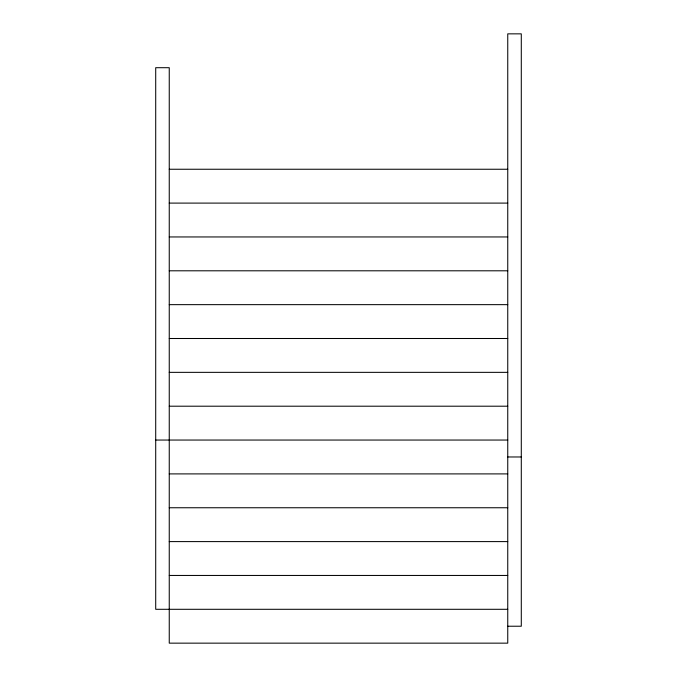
<?xml version="1.0" encoding="UTF-8"?>
<svg xmlns="http://www.w3.org/2000/svg" width="677" height="677" viewBox="0 0 677 677"><rect width="100%" height="100%" fill="white"/><g stroke="black" fill="none" stroke-linecap="round" stroke-linejoin="round"><path stroke-width="1.02" d="M169.25 169.25L507.75 169.25M169.25 203.1L507.75 203.1M169.25 236.95L507.75 236.95M169.25 270.8L507.75 270.8M169.25 304.65L507.75 304.65M169.25 338.5L507.75 338.5M169.25 372.35L507.75 372.35M169.25 406.2L507.75 406.2M155.71 440.05L507.75 440.05M507.75 456.975L521.29 456.975M169.25 473.9L507.75 473.9M169.25 507.75L507.75 507.75M169.25 541.6L507.75 541.6M169.25 575.45L507.75 575.45M507.75 609.3L155.71 609.3L155.71 67.7L169.25 67.7L169.25 643.15L507.75 643.15L507.75 33.85L521.29 33.85L521.29 626.225L507.75 626.225"/></g></svg>
